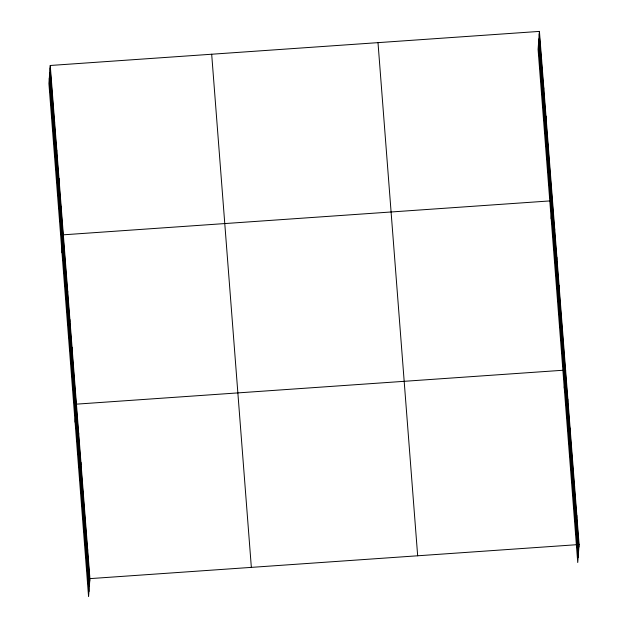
<?xml version="1.0" encoding="UTF-8"?>
<svg xmlns="http://www.w3.org/2000/svg" width="628" height="628" viewBox="0 0 628 628"><rect width="100%" height="100%" fill="white"/><g stroke="black" fill="none" stroke-linecap="round" stroke-linejoin="round"><path stroke-width="0.94" d="M50.256 65.477L48.905 83.461L88.572 596.6L89.922 578.624L50.256 65.477L539.428 31.4L579.095 544.539L577.744 562.523L538.078 49.377L539.428 31.4M52.257 96.163L52.438 93.705M54.44 124.383L54.62 121.926M56.614 152.604L56.803 150.147M58.797 180.833L58.985 178.368M60.979 209.053L61.167 206.596M61.999 252.794L63.35 234.817L552.514 200.74L551.164 218.717M65.343 265.495L65.532 263.038M67.526 293.723L67.714 291.259M69.708 321.944L69.889 319.487M71.89 350.165L72.071 347.708M74.073 378.394L74.253 375.929M75.085 422.134L76.435 404.149L562.672 370.277M78.5 435.691L78.688 433.234M80.745 464.767L80.933 462.31M82.998 493.844L83.179 491.386M85.243 522.928L85.432 520.463M87.488 552.004L87.677 549.547M541.422 62.086L541.611 59.621M543.605 90.306L543.793 87.849M545.787 118.527L545.975 116.07M547.969 146.748L548.158 144.291M550.152 174.977L550.34 172.512M554.516 231.418L554.697 228.961M556.698 259.639L556.879 257.182M558.881 287.867L559.061 285.402M561.063 316.088L561.244 313.631M563.238 344.309L563.426 341.852M564.258 388.049L565.608 370.073M567.673 401.614L567.853 399.149M569.918 430.69L570.106 428.233M572.163 459.767L572.351 457.31M574.416 488.843L574.596 486.386M576.661 517.927L576.849 515.462M89.922 578.624L579.095 544.539M539.24 33.857L578.906 547.004M538.855 38.983L578.521 552.122M538.463 44.258L578.129 557.397M378.001 42.649L417.667 555.788M211.683 54.236L251.349 567.374M50.075 67.942L89.741 581.081M49.691 73.06L89.357 586.199M49.29 78.335L88.956 591.482"/></g></svg>
